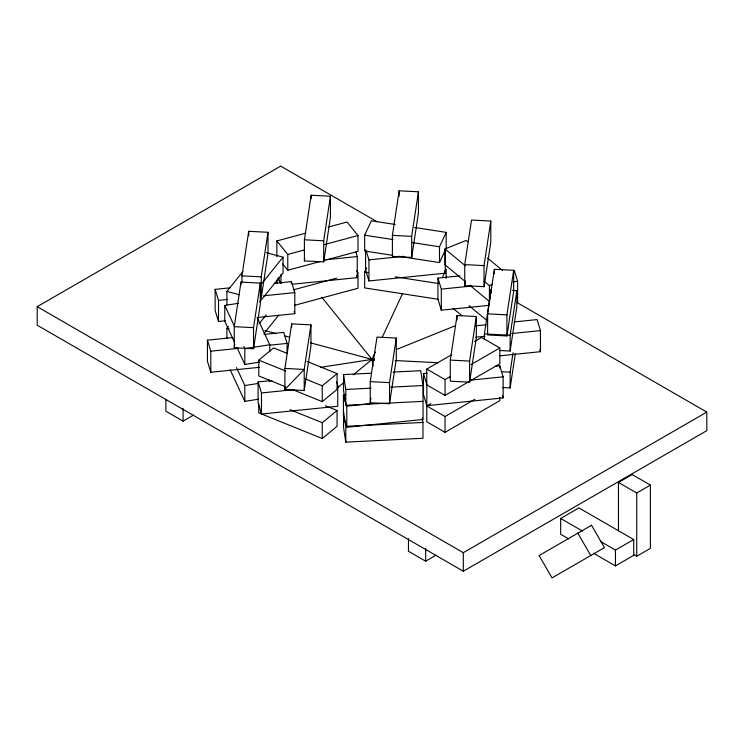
<?xml version="1.0" encoding="UTF-8"?>
<svg xmlns="http://www.w3.org/2000/svg" width="744" height="744" viewBox="0 0 744 744"><rect width="100%" height="100%" fill="white"/><g stroke="black" fill="none" stroke-linecap="round" stroke-linejoin="round"><path stroke-width="1.12" d="M234.248 326.681L241 282.116L260.298 283.092L260.298 304.175L253.537 348.741L234.248 347.764L234.248 326.681L253.537 327.648L260.298 283.092M241.939 282.534L241.939 275.875L248.701 231.31L267.989 232.286L267.989 253.379L261.237 297.935L261.237 276.852L267.989 232.286M234.248 347.764L234.769 344.333M284.906 368.447L291.667 323.891L310.955 324.868L310.955 345.951L304.203 390.516L284.906 389.54L284.906 368.447L304.203 369.424L310.955 324.868M304.398 239.81L311.159 195.254L330.448 196.23L330.448 217.313L323.696 261.879L304.398 260.902L304.398 239.81L323.696 240.786L330.448 196.23M285.259 387.252L284.906 389.54L304.203 369.424L304.203 390.516M304.398 260.902L304.752 258.614M370.233 381.653L376.985 337.088L396.282 338.064L396.282 359.147L389.531 403.713L370.233 402.737L370.233 381.653L389.531 382.63L396.282 338.064M392.395 235.364L399.147 190.808L418.444 191.785L418.444 212.868L411.692 257.433L392.395 256.457L392.395 235.364L411.692 236.341L418.444 191.785M370.233 402.737L370.921 398.17M450.287 360.096L457.039 315.54L476.337 316.507L476.337 337.599L469.585 382.156L450.287 381.188L450.287 360.096L469.585 361.072L476.337 316.507M464.749 264.622L471.51 220.057L490.798 221.033L490.798 242.116L484.046 286.682L464.749 285.705L464.749 264.622L484.046 265.599L490.798 221.033M464.749 285.705L465.446 281.139M484.4 339.571L484.4 333.926L491.152 289.36L491.152 292.755M487.618 313.875L494.369 269.319L513.667 270.295L513.667 291.378L506.915 335.944L487.618 334.967L487.618 313.875L506.915 314.852L513.667 270.295M500.061 350.536L510.124 351.038L510.124 335.228L516.875 290.662L512.402 290.439M510.124 351.038L516.875 306.482L516.875 290.662M502.293 387.55L510.124 387.94L510.124 372.13L513.072 352.703M510.124 387.94L515.322 353.66M393.009 255.397L364.662 251.016L364.662 235.197L371.349 220.791L395.157 224.474M438.365 299.321L364.662 287.919L364.662 272.099L366.569 267.979M375.394 352.089L372 359.389L353.261 374.846M382.174 337.478L402.513 293.638M398.682 256.271L439.499 262.586L439.499 246.776L446.186 232.37L414.436 227.459M439.499 262.586L446.186 248.189L446.186 232.37M442.364 277.503L446.186 269.272L446.186 278.312M226.892 304.966L226.892 291.406L242.897 271.588M261.944 283.297L283.046 257.173L266.324 252.672M226.892 338.474L226.892 328.309L228.352 326.514M259.758 301.813L283.046 272.983L283.046 257.173M259.033 323.798L266.306 314.796M264.12 333.312L278.674 315.289M285.687 386.834L258.791 375.962L258.791 360.143L273.606 347.932L287.593 353.586M292.141 389.438L322.264 401.621L322.264 385.801L337.069 373.59L306.956 361.407M337.199 388.089L344.333 382.202M322.264 401.621L337.069 389.4L337.069 373.59M258.791 403.825L258.791 412.864L322.264 438.523L322.264 422.704L337.069 410.493L325.24 405.703M322.264 438.523L337.069 426.303L337.069 410.493M516.857 302.445L706.8 412.111L706.8 430.646L463.307 571.225L37.2 325.212L37.2 306.677L280.693 166.098L377.171 221.796M165.875 399.658L165.875 411.2L183.071 421.132L193.58 415.059M474.598 341.45L481.573 337.423L499.829 347.969L499.829 363.788L445.052 395.417L426.786 384.871L426.786 369.061L451.692 354.683M426.786 369.061L445.052 379.598L450.027 376.724M470.943 364.644L499.829 347.969M499.829 397.296L499.829 400.691L445.052 432.32L426.786 421.774L426.786 405.964L430.767 403.657M426.786 405.964L445.052 416.501L474.932 399.249M408.465 538.563L408.465 551.258L425.661 561.19L436.17 555.126M37.2 306.677L463.307 552.69L706.8 412.111M618.459 530.77L618.459 482.456L632.158 474.551L650.414 485.097L650.414 548.356L636.725 556.261L633.841 554.596M568.639 538.87L560.669 534.276L560.669 518.456L578.934 507.91L633.721 539.549L633.721 555.359L615.455 565.905L593.545 553.248M618.459 482.456L636.725 493.002L650.414 485.097M600.52 541.465L615.455 550.086L633.721 539.549M465.418 281.66L444.977 264.808L444.977 248.989L466.135 240.433L467.911 241.902M484.084 281.232L489.422 285.631L492.593 284.348M374.139 358.524L372 359.389L320.506 367.359M396.571 349.457L455.337 325.705M276.861 256.736L276.861 240.926L305.84 233.123M328.132 227.125L347.076 222.019L357.994 235.532L357.994 251.351L323.445 260.651M276.861 240.926L287.779 254.439L304.491 249.938M324.561 244.534L357.994 235.532M282.683 263.943L287.779 270.249L320.097 261.553M293.35 289.844L336.818 278.135M294.466 305.356L357.994 288.254L357.994 272.434L356.534 270.63M234.555 342.314L224.772 321.231L224.772 305.421L238.378 303.31M243.846 346.518L244.823 348.629L269.765 344.77L269.765 351.54M237.001 347.578L244.823 364.439L259.563 362.161M236.508 367.61L244.823 385.532L258.428 383.42M230.147 369.731L244.823 401.342L258.428 399.24M326.049 259.721L357.26 256.55L357.26 277.633L292.522 284.227M366.262 251.054L368.95 259.87L403.639 256.336M225.432 320.757L218.504 321.464L215.137 310.443L215.137 289.36L230.166 287.826M274.099 283.362L291.434 281.595L294.801 292.606L294.801 313.689L257.805 317.456M365.592 249.965L365.592 269.942L368.95 280.953L445.256 273.188L445.256 252.104L444.577 249.9M215.137 289.36L218.504 300.371L227.748 299.432M263.59 295.787L294.801 292.606M488.706 305.384L441.313 310.202L437.946 299.19L437.946 278.107L459.913 275.866M437.946 278.107L441.313 289.118L471.371 286.059M512.988 281.818L517.61 281.353L517.61 302.436M259.358 367.322L210.803 372.26L207.437 361.249L207.437 340.166L232.872 337.571M264.083 334.4L283.734 332.391L287.1 343.412L287.1 353.4M207.437 340.166L210.803 351.177L238.545 348.35M269.765 345.179L287.1 343.412M475.834 325.835L486.241 324.775M513.983 321.947L537.112 319.594L540.47 330.615L540.47 351.698L500.005 355.818M475.732 337.199L484.976 336.26M511.565 333.554L540.47 330.615M336.753 381.877L337.767 385.187L337.767 406.271L261.469 414.036L258.103 403.025L258.103 381.942L271.978 380.528M495.151 366.29L499.782 365.816L503.139 376.827L503.139 397.919L426.842 405.685L423.476 394.673L423.476 373.581L426.944 373.228M258.103 381.942L261.469 392.953L293.834 389.651M470.775 380.128L503.139 376.827M393.074 372.084L420.723 370.689L422.973 385.541L423.085 419.467L346.788 427.233L343.421 416.222L343.421 395.138L345.737 394.906M343.421 395.138L346.788 406.15L371.061 403.676M422.973 401.36L345.793 405.257L343.533 390.405L343.533 374.585L371.182 373.19M343.533 374.585L345.793 389.438L371.135 388.163M390.712 387.168L422.973 385.541M345.793 426.34L422.973 422.443L422.973 438.263L345.793 442.159L343.533 427.307L343.533 411.488L345.793 426.34L345.793 442.159M241.939 275.875L261.237 276.852M484.4 333.926L510.124 335.228M374.316 359.51L372 359.389L310.694 342.891M395.176 360.561L438.058 362.728M501.177 371.675L510.124 372.13M364.662 235.197L393.009 239.577M412.288 242.563L439.499 246.776M364.662 272.099L368.066 272.63M395.278 276.833L438.365 283.501M226.892 291.406L239.149 294.708M265.004 330.587L276.145 333.591M285.064 335.99L289.518 337.19M226.892 328.309L229.124 328.913M258.791 360.143L285.687 371.014M305.049 378.845L322.264 385.801M289.993 409.656L322.264 422.704M374.009 360.533L372 359.389L321.789 297.228M374.009 360.552L372 359.389L373.042 366.253M560.669 518.456L582.589 531.114M487.469 258.029L502.572 270.481M444.977 248.989L465.418 265.85M469.864 285.324L489.422 301.45L489.422 285.631M468.98 305.682L486.753 320.339M452.975 308.304L461.866 315.633M277.586 278.73L281.223 283.232M577.846 533.169L590.755 555.536M257.052 317.363L269.765 344.77M268.789 379.561L269.765 381.672M224.772 305.421L234.555 326.495M539.8 349.494L540.47 351.698M514.244 270.342L517.61 281.353M502.47 395.715L503.139 397.919M444.577 270.983L445.256 273.188M423.476 373.581L426.842 384.602L426.842 405.685M355.911 252.142L357.26 256.55M356.59 275.429L357.26 277.633M294.131 311.494L294.801 313.689M278.6 277.689L280.283 283.194M422.276 417.877L422.973 422.443M636.725 493.002L636.725 556.261M615.455 550.086L615.455 565.905M506.915 314.852L506.915 335.944M499.782 365.816L499.782 368.038M494.369 269.319L494.369 273.755M484.046 265.599L484.046 286.682M469.585 361.072L469.585 382.156M463.307 552.69L463.307 571.225M457.039 315.54L457.039 319.976M445.052 379.598L445.052 395.417M445.052 416.501L445.052 432.32M441.313 289.118L441.313 310.202M425.661 548.495L425.661 561.19M411.692 236.341L411.692 257.433M399.147 190.808L399.147 196.36M389.531 382.63L389.531 403.713M368.95 259.87L368.95 280.953M346.788 406.15L346.788 427.233M345.793 389.438L345.793 405.257M323.696 240.786L323.696 261.879M311.159 195.254L311.159 198.583M291.667 323.891L291.667 327.221M291.434 281.595L291.434 283.808M287.779 254.439L287.779 270.249M280.962 274.303L280.962 283.176M276.861 280.088L276.861 283.473M261.469 392.953L261.469 414.036M253.537 327.648L253.537 348.741M248.701 231.31L248.701 235.755M244.823 348.629L244.823 364.439M244.823 385.532L244.823 401.342M241 282.116L241 284.338M218.504 300.371L218.504 321.464M210.803 351.177L210.803 372.26M183.071 408.428L183.071 421.132M591.545 525.264L539.102 555.536L552.02 577.902L604.454 547.631L591.545 525.264"/></g></svg>
